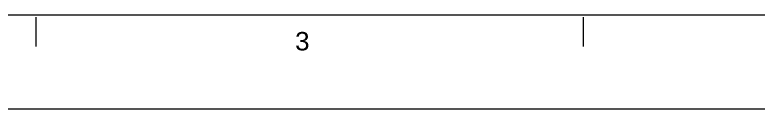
# Model space of a CAD drawing. Header units: inches. Extents: x 0 to 841, y 0 to 594.
# Drawn here: x 518.2 to 661, y 0 to 18.1 of the extents above; entities that cross this region are included whole.
import ezdxf
from ezdxf.enums import TextEntityAlignment as Align

# ---------------------------------------------------------------- set-up
doc = ezdxf.new("R2010")
doc.units = ezdxf.units.IN
doc.header["$MEASUREMENT"] = 0
doc.layers.add('BG 0 -2', color=7, linetype='Continuous')
doc.styles.add('Arial', font='arial.ttf')

msp = doc.modelspace()

# ---------------------------------------------------------------- linework, layer by layer
at = {"layer": 'BG 0 -2', "color": 7, "linetype": 'Continuous', "lineweight": 9}
for p, q in [((25.11, 18.11), (815.93, 18.11)), ((522.2, 17.68), (522.2, 12.02)), ((627.33, 17.68), (627.33, 12.02)), ((841, 0), (0, 0))]:
    msp.add_line(p, q, dxfattribs=at)

# ---------------------------------------------------------------- texts
at = {"layer": 'BG 0 -2', "color": 7, "style": 'Arial', "width": 1.008516}
msp.add_text('3', height=3.54, dxfattribs=at).set_placement((573.41, 13.05), align=Align.MIDDLE)

doc.saveas('drawing.dxf')
